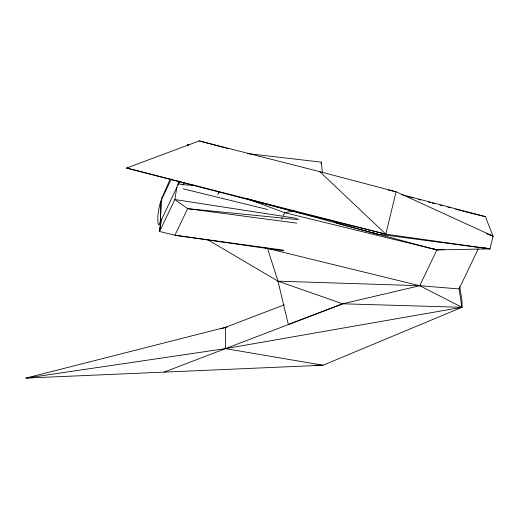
<?xml version="1.0" encoding="UTF-8"?>
<svg xmlns="http://www.w3.org/2000/svg" width="519" height="519" viewBox="0 0 519 519"><rect width="100%" height="100%" fill="white"/><g stroke="black" fill="none" stroke-linecap="round" stroke-linejoin="round"><path stroke-width="0.78" d="M188.215 145.794L188.034 144.308L187.365 145.696M171.354 179.107L160.546 201.651L160.442 221.49L159.541 231.474L174.89 235.23L283.478 250.82M284.217 304.861L225.59 327.288L225.48 348.625L323.013 365.24L461.975 307.306L462.007 300.903L459.724 286.52M160.157 222.379L161.727 199.179M161.526 219.219L159.541 231.474L174.851 199.536L176.836 187.281M177.933 184.998L178.757 181.099M179.113 181.358L178.542 183.726L159.43 224.026L158.814 224.721L158.308 224.513C156.842 216.955 158.697 209.021 160.546 201.651M187.651 145.884L188.034 144.308L189.422 144.652M128.258 168.052L126.636 168.046L385.851 234.16L396.062 191.764L319.769 171.653L199.251 140.915L126.636 168.046L291.522 210.857L385.851 234.16L489.988 248.873L493.05 236.151L485.382 216.65L401.401 194.489M320.995 163.699L321.397 162.149L247.563 153.605M179.795 181.254L178.542 183.726L182.85 184.783L183.953 182.273M170.226 179.094L161.792 198.232L162.59 197.382M217.733 194.709L219.115 191.829M281.558 219.265L282.258 217.805M283.309 215.612L284.71 212.686L294.267 210.909M314.099 365.311L323.013 365.24L25.95 378.085L225.48 348.625L461.975 307.306L459.056 288.927L478.207 248.984M164.069 372.11L342.676 303.797L419.741 285.716L459.056 288.927M267.551 248.491L419.741 285.716L461.975 307.306L342.676 303.797L288.363 324.511L277.983 281.168L267.551 248.491L265.248 247.797M220.971 328.793L227.186 327.048M225.59 327.288L25.95 378.085L31.562 377.54M444.095 249.386L436.907 249.918L284.71 212.686L247.693 199.004M484.428 247.81L489.988 248.873L436.907 249.918L336.922 223.215L335.611 222.333M207.146 239.395L277.983 281.168L419.741 285.716L436.907 249.918L432.327 248.342M182.701 184.738L194.761 185.38M298.652 219.654L187.625 208.664L174.851 199.536L297.166 218.441M296.745 223.151L187.625 208.664L174.89 235.23L283.77 250.216M247.161 198.79L376.184 233.894L489.988 248.873M291.522 210.857L296.284 211.771M388.257 189.999L396.062 191.764L493.05 236.151L486.297 233.479L493.05 236.151M465.731 211.843L485.382 216.65M183.11 188.812L267.759 209.52M410.62 197.33L412.949 197.947M418.379 199.38L420.708 199.99M428.467 202.04L430.796 202.657M432.346 203.065L434.675 203.675M440.106 205.109L442.435 205.725M447.865 207.159L450.194 207.775M455.624 209.202L460.275 210.435M461.832 210.844L464.155 211.46M199.251 140.915L224.279 147.643M225.849 148.064L228.191 148.694M406.987 196.344L409.167 196.935M277.983 281.168L342.676 303.797M373.226 232.642L376.184 233.894M319.769 171.653L385.851 234.16M321.397 162.149L322.331 172.47"/></g></svg>
